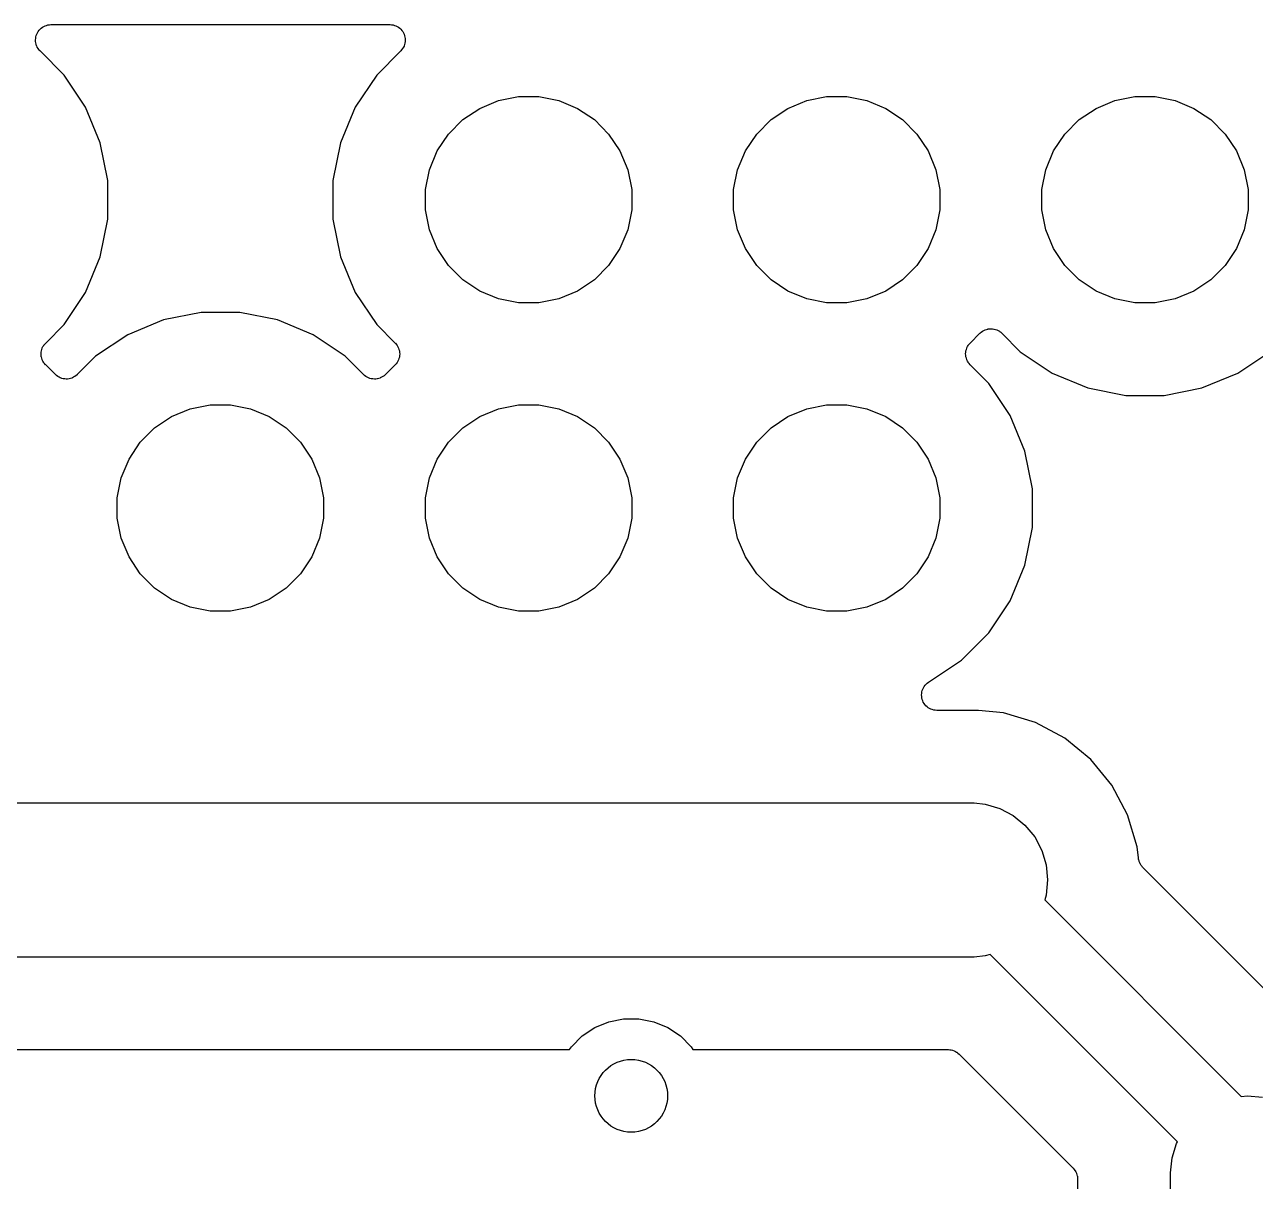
# Model space of a CAD drawing. Extents: x 122.4 to 185.8, y -118.8 to -64.3.
# Drawn here: x 151.21 to 161.35, y -73.86 to -64.33 of the extents above; entities that cross this region are included whole.
import ezdxf

# ---------------------------------------------------------------- set-up
doc = ezdxf.new("R2010")
doc.units = 0
doc.layers.add('BLACK', color=7, linetype='CONTINUOUS')

msp = doc.modelspace()

# ---------------------------------------------------------------- linework, layer by layer
at = {"layer": 'BLACK', "linetype": 'CONTINUOUS'}
for p, q in [((151.307, -64.4164), (151.31, -64.4048)), ((151.31, -64.4044), (151.316, -64.3937)), ((151.31, -64.4046), (151.31, -64.4044)), ((151.31, -64.4048), (151.31, -64.4046)), ((151.316, -64.3937), (151.322, -64.383)), ((151.322, -64.3826), (151.33, -64.3732)), ((151.322, -64.3828), (151.322, -64.3826)), ((151.322, -64.383), (151.322, -64.3828)), ((151.33, -64.3732), (151.338, -64.3639)), ((151.338, -64.3636), (151.348, -64.3559)), ((151.338, -64.3637), (151.338, -64.3636)), ((151.338, -64.3639), (151.338, -64.3637)), ((151.348, -64.3559), (151.357, -64.3482)), ((151.357, -64.348), (151.368, -64.3423)), ((151.357, -64.3481), (151.357, -64.348)), ((151.357, -64.3482), (151.357, -64.3481)), ((151.368, -64.3423), (151.379, -64.3366)), ((151.379, -64.3364), (151.391, -64.333)), ((151.379, -64.3365), (151.379, -64.3364)), ((151.379, -64.3366), (151.379, -64.3365)), ((151.391, -64.333), (151.403, -64.3294)), ((151.403, -64.3293), (151.415, -64.3282)), ((151.403, -64.3294), (151.403, -64.3293)), ((151.403, -64.3294), (151.403, -64.3294)), ((151.415, -64.3282), (151.427, -64.327)), ((151.427, -64.327), (154.221, -64.327)), ((154.221, -64.327), (154.222, -64.327)), ((154.222, -64.327), (154.222, -64.327)), ((154.222, -64.327), (154.222, -64.327)), ((154.222, -64.327), (154.222, -64.327)), ((154.222, -64.327), (154.235, -64.3284)), ((154.235, -64.3284), (154.247, -64.3297)), ((154.247, -64.3297), (154.247, -64.3297)), ((154.247, -64.3297), (154.247, -64.3298)), ((154.247, -64.3298), (154.259, -64.3335)), ((154.259, -64.3335), (154.27, -64.3371)), ((154.27, -64.3371), (154.27, -64.3372)), ((154.27, -64.3372), (154.271, -64.3373)), ((154.271, -64.3373), (154.282, -64.3432)), ((154.282, -64.3432), (154.292, -64.349)), ((154.292, -64.349), (154.292, -64.3491)), ((154.292, -64.3491), (154.292, -64.3492)), ((154.292, -64.3492), (154.302, -64.3572)), ((154.302, -64.3572), (154.311, -64.3648)), ((154.311, -64.3648), (154.311, -64.365)), ((154.311, -64.365), (154.311, -64.3651)), ((154.311, -64.3651), (154.319, -64.3748)), ((154.319, -64.3748), (154.327, -64.3841)), ((154.327, -64.3841), (154.327, -64.3843)), ((154.327, -64.3843), (154.327, -64.3845)), ((154.327, -64.3845), (154.333, -64.3954)), ((154.333, -64.3954), (154.338, -64.406)), ((154.338, -64.406), (154.338, -64.4062)), ((154.338, -64.4062), (154.338, -64.4064)), ((154.338, -64.4064), (154.342, -64.4181)), ((151.3, -64.4527), (151.302, -64.4406)), ((151.3, -64.4529), (151.3, -64.4527)), ((151.3, -64.4531), (151.3, -64.4529)), ((151.301, -64.4652), (151.3, -64.4531)), ((151.302, -64.4774), (151.301, -64.4652)), ((151.302, -64.4406), (151.303, -64.4285)), ((151.303, -64.4776), (151.302, -64.4774)), ((151.303, -64.428), (151.307, -64.4164)), ((151.303, -64.4282), (151.303, -64.428)), ((151.303, -64.4285), (151.303, -64.4282)), ((151.303, -64.4778), (151.303, -64.4776)), ((151.306, -64.4893), (151.303, -64.4778)), ((151.309, -64.5012), (151.306, -64.4893)), ((151.31, -64.5014), (151.309, -64.5012)), ((151.31, -64.5016), (151.31, -64.5014)), ((151.315, -64.5124), (151.31, -64.5016)), ((151.321, -64.5232), (151.315, -64.5124)), ((154.338, -64.5032), (154.332, -64.514)), ((154.341, -64.4913), (154.338, -64.5028)), ((154.338, -64.5028), (154.338, -64.503)), ((154.338, -64.503), (154.338, -64.5032)), ((154.345, -64.4795), (154.341, -64.4913)), ((154.342, -64.4181), (154.345, -64.4298)), ((154.345, -64.4298), (154.345, -64.43)), ((154.345, -64.43), (154.345, -64.4302)), ((154.345, -64.4302), (154.347, -64.4424)), ((154.346, -64.4671), (154.345, -64.4791)), ((154.345, -64.4791), (154.345, -64.4793)), ((154.345, -64.4793), (154.345, -64.4795)), ((154.348, -64.4549), (154.346, -64.4671)), ((154.347, -64.4424), (154.348, -64.4544)), ((154.348, -64.4544), (154.348, -64.4547)), ((154.348, -64.4547), (154.348, -64.4549)), ((151.321, -64.5233), (151.321, -64.5232)), ((151.321, -64.5235), (151.321, -64.5233)), ((151.329, -64.533), (151.321, -64.5235)), ((151.336, -64.5425), (151.329, -64.533)), ((151.337, -64.5428), (151.336, -64.5425)), ((151.337, -64.5429), (151.337, -64.5428)), ((151.338, -64.5438), (151.337, -64.5429)), ((151.337, -64.5429), (151.337, -64.5429)), ((151.536, -64.7424), (151.338, -64.5438)), ((154.31, -64.5438), (154.112, -64.7424)), ((154.318, -64.5344), (154.31, -64.5438)), ((154.326, -64.525), (154.318, -64.5344)), ((154.332, -64.514), (154.326, -64.5246)), ((154.326, -64.5246), (154.326, -64.5248)), ((154.326, -64.5248), (154.326, -64.525)), ((151.713, -65.0064), (151.536, -64.7424)), ((154.112, -64.7424), (153.935, -65.0064)), ((151.834, -65.2998), (151.713, -65.0064)), ((153.935, -65.0064), (153.814, -65.2998)), ((154.822, -65.1098), (154.961, -65.0167)), ((154.961, -65.0167), (155.116, -64.9527)), ((155.116, -64.9527), (155.28, -64.92)), ((155.28, -64.92), (155.448, -64.92)), ((155.448, -64.92), (155.612, -64.9527)), ((155.612, -64.9527), (155.767, -65.0167)), ((155.767, -65.0167), (155.906, -65.1098)), ((157.362, -65.1098), (157.501, -65.0167)), ((157.501, -65.0167), (157.656, -64.9527)), ((157.656, -64.9527), (157.82, -64.92)), ((157.82, -64.92), (157.988, -64.92)), ((157.988, -64.92), (158.152, -64.9527)), ((158.152, -64.9527), (158.307, -65.0167)), ((158.307, -65.0167), (158.446, -65.1098)), ((159.902, -65.1098), (160.041, -65.0167)), ((160.041, -65.0167), (160.196, -64.9527)), ((160.196, -64.9527), (160.36, -64.92)), ((160.36, -64.92), (160.528, -64.92)), ((160.528, -64.92), (160.692, -64.9527)), ((160.692, -64.9527), (160.847, -65.0167)), ((160.847, -65.0167), (160.986, -65.1098)), ((154.704, -65.2282), (154.822, -65.1098)), ((155.906, -65.1098), (156.024, -65.2282)), ((157.244, -65.2282), (157.362, -65.1098)), ((158.446, -65.1098), (158.564, -65.2282)), ((159.784, -65.2282), (159.902, -65.1098)), ((160.986, -65.1098), (161.104, -65.2282)), ((151.896, -65.6112), (151.834, -65.2998)), ((153.814, -65.2998), (153.752, -65.6112)), ((154.611, -65.3674), (154.704, -65.2282)), ((156.024, -65.2282), (156.117, -65.3674)), ((157.151, -65.3674), (157.244, -65.2282)), ((158.564, -65.2282), (158.657, -65.3674)), ((159.691, -65.3674), (159.784, -65.2282)), ((161.104, -65.2282), (161.197, -65.3674)), ((154.547, -65.5221), (154.611, -65.3674)), ((156.117, -65.3674), (156.181, -65.5221)), ((157.087, -65.5221), (157.151, -65.3674)), ((158.657, -65.3674), (158.721, -65.5221)), ((159.627, -65.5221), (159.691, -65.3674)), ((161.197, -65.3674), (161.261, -65.5221)), ((154.514, -65.6863), (154.547, -65.5221)), ((156.181, -65.5221), (156.214, -65.6863)), ((157.054, -65.6863), (157.087, -65.5221)), ((158.721, -65.5221), (158.754, -65.6863)), ((159.594, -65.6863), (159.627, -65.5221)), ((161.261, -65.5221), (161.294, -65.6863)), ((151.896, -65.9288), (151.896, -65.6112)), ((153.752, -65.6112), (153.752, -65.9288)), ((154.514, -65.8537), (154.514, -65.6863)), ((156.214, -65.6863), (156.214, -65.8537)), ((157.054, -65.8537), (157.054, -65.6863)), ((158.754, -65.6863), (158.754, -65.8537)), ((159.594, -65.8537), (159.594, -65.6863)), ((161.294, -65.6863), (161.294, -65.8537)), ((151.834, -66.2402), (151.896, -65.9288)), ((153.752, -65.9288), (153.814, -66.2402)), ((154.547, -66.0179), (154.514, -65.8537)), ((156.214, -65.8537), (156.181, -66.0179)), ((157.087, -66.0179), (157.054, -65.8537)), ((158.754, -65.8537), (158.721, -66.0179)), ((159.627, -66.0179), (159.594, -65.8537)), ((161.294, -65.8537), (161.261, -66.0179)), ((154.611, -66.1726), (154.547, -66.0179)), ((156.181, -66.0179), (156.117, -66.1726)), ((157.151, -66.1726), (157.087, -66.0179)), ((158.721, -66.0179), (158.657, -66.1726)), ((159.691, -66.1726), (159.627, -66.0179)), ((161.261, -66.0179), (161.197, -66.1726)), ((154.704, -66.3118), (154.611, -66.1726)), ((156.117, -66.1726), (156.024, -66.3118)), ((157.244, -66.3118), (157.151, -66.1726)), ((158.657, -66.1726), (158.564, -66.3118)), ((159.784, -66.3118), (159.691, -66.1726)), ((161.197, -66.1726), (161.104, -66.3118)), ((151.713, -66.5336), (151.834, -66.2402)), ((153.814, -66.2402), (153.935, -66.5336)), ((154.822, -66.4302), (154.704, -66.3118)), ((156.024, -66.3118), (155.906, -66.4302)), ((157.362, -66.4302), (157.244, -66.3118)), ((158.564, -66.3118), (158.446, -66.4302)), ((159.902, -66.4302), (159.784, -66.3118)), ((161.104, -66.3118), (160.986, -66.4302)), ((154.961, -66.5233), (154.822, -66.4302)), ((155.906, -66.4302), (155.767, -66.5233)), ((157.501, -66.5233), (157.362, -66.4302)), ((158.446, -66.4302), (158.307, -66.5233)), ((160.041, -66.5233), (159.902, -66.4302)), ((160.986, -66.4302), (160.847, -66.5233)), ((151.536, -66.7976), (151.713, -66.5336)), ((153.935, -66.5336), (154.112, -66.7976)), ((155.116, -66.5873), (154.961, -66.5233)), ((155.767, -66.5233), (155.612, -66.5873)), ((157.656, -66.5873), (157.501, -66.5233)), ((158.307, -66.5233), (158.152, -66.5873)), ((160.196, -66.5873), (160.041, -66.5233)), ((160.847, -66.5233), (160.692, -66.5873)), ((155.28, -66.62), (155.116, -66.5873)), ((155.448, -66.62), (155.28, -66.62)), ((155.612, -66.5873), (155.448, -66.62)), ((157.82, -66.62), (157.656, -66.5873)), ((157.988, -66.62), (157.82, -66.62)), ((158.152, -66.5873), (157.988, -66.62)), ((160.36, -66.62), (160.196, -66.5873)), ((160.528, -66.62), (160.36, -66.62)), ((160.692, -66.5873), (160.528, -66.62)), ((152.665, -66.698), (152.354, -66.7599)), ((152.983, -66.698), (152.665, -66.698)), ((153.294, -66.7599), (152.983, -66.698)), ((151.384, -66.9502), (151.536, -66.7976)), ((152.354, -66.7599), (152.06, -66.8815)), ((153.588, -66.8815), (153.294, -66.7599)), ((154.112, -66.7976), (154.264, -66.9502)), ((159.115, -66.8473), (159.126, -66.8417)), ((159.126, -66.8416), (159.127, -66.8414)), ((159.126, -66.8417), (159.126, -66.8416)), ((159.127, -66.8414), (159.138, -66.838)), ((159.138, -66.838), (159.15, -66.8347)), ((159.15, -66.8346), (159.151, -66.8345)), ((159.15, -66.8347), (159.15, -66.8346)), ((159.151, -66.8345), (159.163, -66.8334)), ((159.163, -66.8334), (159.174, -66.8323)), ((159.174, -66.8323), (159.175, -66.8324)), ((159.175, -66.8324), (159.175, -66.8323)), ((159.175, -66.8323), (159.187, -66.8336)), ((159.187, -66.8336), (159.199, -66.8348)), ((159.199, -66.8348), (159.2, -66.835)), ((159.2, -66.835), (159.2, -66.835)), ((159.2, -66.835), (159.211, -66.8386)), ((159.211, -66.8386), (159.223, -66.8421)), ((159.223, -66.8421), (159.223, -66.8423)), ((159.223, -66.8423), (159.224, -66.8424)), ((159.224, -66.8424), (159.234, -66.8482)), ((152.06, -66.8815), (151.796, -67.0579)), ((153.852, -67.0579), (153.588, -66.8815)), ((159.004, -66.9502), (159.084, -66.8695)), ((159.084, -66.8695), (159.085, -66.8689)), ((159.085, -66.8683), (159.095, -66.8608)), ((159.085, -66.8689), (159.085, -66.8683)), ((159.085, -66.8689), (159.085, -66.8689)), ((159.085, -66.8689), (159.085, -66.8689)), ((159.095, -66.8608), (159.104, -66.8533)), ((159.104, -66.8531), (159.105, -66.8528)), ((159.104, -66.8533), (159.104, -66.8531)), ((159.105, -66.8528), (159.115, -66.8473)), ((159.234, -66.8482), (159.245, -66.8538)), ((159.245, -66.8538), (159.245, -66.8541)), ((159.245, -66.8541), (159.245, -66.8543)), ((159.245, -66.8543), (159.255, -66.8619)), ((159.255, -66.8619), (159.264, -66.8695)), ((159.264, -66.8695), (159.416, -67.0221)), ((151.346, -67.0387), (151.348, -67.0268)), ((151.346, -67.0391), (151.346, -67.0387)), ((151.346, -67.0396), (151.346, -67.0391)), ((151.347, -67.0514), (151.346, -67.0396)), ((151.348, -67.0268), (151.349, -67.0149)), ((151.349, -67.014), (151.353, -67.0026)), ((151.349, -67.0145), (151.349, -67.014)), ((151.349, -67.0149), (151.349, -67.0145)), ((151.353, -67.0026), (151.356, -66.9912)), ((151.356, -66.9904), (151.362, -66.9798)), ((151.356, -66.9908), (151.356, -66.9904)), ((151.356, -66.9912), (151.356, -66.9908)), ((151.362, -66.9798), (151.368, -66.9694)), ((151.368, -66.9686), (151.376, -66.9594)), ((151.368, -66.969), (151.368, -66.9686)), ((151.368, -66.9694), (151.368, -66.969)), ((151.376, -66.9594), (151.384, -66.9502)), ((154.264, -66.9502), (154.265, -66.9508)), ((154.265, -66.9508), (154.265, -66.9508)), ((154.265, -66.9508), (154.265, -66.9509)), ((154.265, -66.9509), (154.266, -66.9515)), ((154.266, -66.9515), (154.273, -66.9608)), ((154.273, -66.9608), (154.281, -66.9701)), ((154.281, -66.9701), (154.281, -66.9705)), ((154.281, -66.9705), (154.281, -66.9708)), ((154.281, -66.9708), (154.287, -66.9815)), ((154.287, -66.9815), (154.292, -66.992)), ((154.292, -66.992), (154.292, -66.9924)), ((154.292, -66.9924), (154.293, -66.9928)), ((154.293, -66.9928), (154.296, -67.0044)), ((154.296, -67.0044), (154.299, -67.0158)), ((154.299, -67.0158), (154.299, -67.0162)), ((154.299, -67.0162), (154.3, -67.0166)), ((154.3, -67.0166), (154.301, -67.0285)), ((154.302, -67.0413), (154.3, -67.0532)), ((154.301, -67.0285), (154.302, -67.0404)), ((154.302, -67.0404), (154.302, -67.0409)), ((154.302, -67.0409), (154.302, -67.0413)), ((158.966, -67.0387), (158.968, -67.0268)), ((158.966, -67.0391), (158.966, -67.0387)), ((158.966, -67.0396), (158.966, -67.0391)), ((158.967, -67.0514), (158.966, -67.0396)), ((158.968, -67.0268), (158.969, -67.0149)), ((158.969, -67.014), (158.973, -67.0026)), ((158.969, -67.0145), (158.969, -67.014)), ((158.969, -67.0149), (158.969, -67.0145)), ((158.973, -67.0026), (158.976, -66.9912)), ((158.976, -66.9904), (158.982, -66.9798)), ((158.976, -66.9908), (158.976, -66.9904)), ((158.976, -66.9912), (158.976, -66.9908)), ((158.982, -66.9798), (158.988, -66.9694)), ((158.988, -66.9686), (158.996, -66.9594)), ((158.988, -66.969), (158.988, -66.9686)), ((158.988, -66.9694), (158.988, -66.969)), ((158.996, -66.9594), (159.004, -66.9502)), ((159.416, -67.0221), (159.68, -67.1985)), ((161.208, -67.1985), (161.472, -67.0221)), ((151.348, -67.0634), (151.347, -67.0514)), ((151.349, -67.0638), (151.348, -67.0634)), ((151.349, -67.0642), (151.349, -67.0638)), ((151.352, -67.0756), (151.349, -67.0642)), ((151.355, -67.0872), (151.352, -67.0756)), ((151.356, -67.0876), (151.355, -67.0872)), ((151.356, -67.088), (151.356, -67.0876)), ((151.361, -67.0986), (151.356, -67.088)), ((151.367, -67.1092), (151.361, -67.0986)), ((151.367, -67.1095), (151.367, -67.1092)), ((151.367, -67.1099), (151.367, -67.1095)), ((151.375, -67.1192), (151.367, -67.1099)), ((151.382, -67.1285), (151.375, -67.1192)), ((151.383, -67.1291), (151.382, -67.1285)), ((151.383, -67.1292), (151.383, -67.1291)), ((151.384, -67.1298), (151.383, -67.1292)), ((151.383, -67.1292), (151.383, -67.1292)), ((151.464, -67.2105), (151.384, -67.1298)), ((151.796, -67.0579), (151.644, -67.2105)), ((154.004, -67.2105), (153.852, -67.0579)), ((154.264, -67.1298), (154.184, -67.2105)), ((154.272, -67.1206), (154.264, -67.1298)), ((154.28, -67.1114), (154.272, -67.1206)), ((154.286, -67.1001), (154.28, -67.1106)), ((154.28, -67.1106), (154.28, -67.111)), ((154.28, -67.111), (154.28, -67.1114)), ((154.292, -67.0896), (154.286, -67.1001)), ((154.295, -67.0774), (154.292, -67.0888)), ((154.292, -67.0888), (154.292, -67.0892)), ((154.292, -67.0892), (154.292, -67.0896)), ((154.299, -67.066), (154.295, -67.0774)), ((154.3, -67.0532), (154.299, -67.0651)), ((154.299, -67.0651), (154.299, -67.0655)), ((154.299, -67.0655), (154.299, -67.066)), ((158.968, -67.0634), (158.967, -67.0514)), ((158.969, -67.0638), (158.968, -67.0634)), ((158.969, -67.0642), (158.969, -67.0638)), ((158.972, -67.0756), (158.969, -67.0642)), ((158.975, -67.0872), (158.972, -67.0756)), ((158.976, -67.0876), (158.975, -67.0872)), ((158.976, -67.088), (158.976, -67.0876)), ((158.981, -67.0986), (158.976, -67.088)), ((158.987, -67.1092), (158.981, -67.0986)), ((158.987, -67.1095), (158.987, -67.1092)), ((158.987, -67.1099), (158.987, -67.1095)), ((158.995, -67.1192), (158.987, -67.1099)), ((159.002, -67.1285), (158.995, -67.1192)), ((159.003, -67.1291), (159.002, -67.1285)), ((159.003, -67.1292), (159.003, -67.1291)), ((159.004, -67.1298), (159.003, -67.1292)), ((159.003, -67.1292), (159.003, -67.1292)), ((159.156, -67.2824), (159.004, -67.1298)), ((151.473, -67.2181), (151.464, -67.2105)), ((151.483, -67.2257), (151.473, -67.2181)), ((151.483, -67.2259), (151.483, -67.2257)), ((151.483, -67.2262), (151.483, -67.2259)), ((151.494, -67.2319), (151.483, -67.2262)), ((151.504, -67.2376), (151.494, -67.2319)), ((151.505, -67.2377), (151.504, -67.2376)), ((151.505, -67.2379), (151.505, -67.2377)), ((151.517, -67.2414), (151.505, -67.2379)), ((151.528, -67.245), (151.517, -67.2414)), ((151.529, -67.2452), (151.528, -67.245)), ((151.528, -67.245), (151.528, -67.245)), ((151.541, -67.2464), (151.529, -67.2452)), ((151.553, -67.2477), (151.541, -67.2464)), ((151.554, -67.2477), (151.553, -67.2476)), ((151.553, -67.2476), (151.553, -67.2477)), ((151.565, -67.2466), (151.554, -67.2477)), ((151.577, -67.2455), (151.565, -67.2466)), ((151.578, -67.2454), (151.577, -67.2455)), ((151.59, -67.242), (151.578, -67.2453)), ((151.578, -67.2453), (151.578, -67.2454)), ((151.601, -67.2386), (151.59, -67.242)), ((151.602, -67.2384), (151.601, -67.2386)), ((151.613, -67.2327), (151.602, -67.2383)), ((151.602, -67.2383), (151.602, -67.2384)), ((151.623, -67.2272), (151.613, -67.2327)), ((151.624, -67.2269), (151.623, -67.2272)), ((151.633, -67.2192), (151.624, -67.2267)), ((151.624, -67.2267), (151.624, -67.2269)), ((151.643, -67.2117), (151.633, -67.2192)), ((151.644, -67.2105), (151.643, -67.2111)), ((151.643, -67.2111), (151.643, -67.2111)), ((151.643, -67.2111), (151.643, -67.2111)), ((151.643, -67.2111), (151.643, -67.2117)), ((154.013, -67.218), (154.004, -67.2105)), ((154.023, -67.2257), (154.013, -67.218)), ((154.023, -67.2259), (154.023, -67.2257)), ((154.023, -67.2262), (154.023, -67.2259)), ((154.034, -67.2319), (154.023, -67.2262)), ((154.044, -67.2376), (154.034, -67.2319)), ((154.045, -67.2377), (154.044, -67.2376)), ((154.045, -67.2379), (154.045, -67.2377)), ((154.057, -67.2414), (154.045, -67.2379)), ((154.068, -67.245), (154.057, -67.2414)), ((154.069, -67.2452), (154.068, -67.245)), ((154.068, -67.245), (154.068, -67.245)), ((154.081, -67.2464), (154.069, -67.2452)), ((154.093, -67.2477), (154.081, -67.2464)), ((154.094, -67.2477), (154.093, -67.2476)), ((154.093, -67.2476), (154.093, -67.2477)), ((154.105, -67.2466), (154.094, -67.2477)), ((154.117, -67.2455), (154.105, -67.2466)), ((154.118, -67.2454), (154.117, -67.2455)), ((154.13, -67.2419), (154.118, -67.2454)), ((154.118, -67.2454), (154.118, -67.2454)), ((154.141, -67.2386), (154.13, -67.2419)), ((154.142, -67.2384), (154.141, -67.2386)), ((154.153, -67.2326), (154.142, -67.2383)), ((154.142, -67.2383), (154.142, -67.2384)), ((154.163, -67.2272), (154.153, -67.2326)), ((154.164, -67.2269), (154.163, -67.2272)), ((154.173, -67.2191), (154.164, -67.2267)), ((154.164, -67.2267), (154.164, -67.2269)), ((154.183, -67.2117), (154.173, -67.2191)), ((154.184, -67.2105), (154.183, -67.2111)), ((154.183, -67.2111), (154.183, -67.2111)), ((154.183, -67.2111), (154.183, -67.2111)), ((154.183, -67.2111), (154.183, -67.2117)), ((159.68, -67.1985), (159.974, -67.3201)), ((160.914, -67.3201), (161.208, -67.1985)), ((159.333, -67.5464), (159.156, -67.2824)), ((159.974, -67.3201), (160.285, -67.382)), ((160.603, -67.382), (160.914, -67.3201)), ((160.285, -67.382), (160.603, -67.382)), ((152.421, -67.5567), (152.576, -67.4927)), ((152.576, -67.4927), (152.74, -67.46)), ((152.74, -67.46), (152.908, -67.46)), ((152.908, -67.46), (153.072, -67.4927)), ((153.072, -67.4927), (153.227, -67.5567)), ((154.961, -67.5567), (155.116, -67.4927)), ((155.116, -67.4927), (155.28, -67.46)), ((155.28, -67.46), (155.448, -67.46)), ((155.448, -67.46), (155.612, -67.4927)), ((155.612, -67.4927), (155.767, -67.5567)), ((157.501, -67.5567), (157.656, -67.4927)), ((157.656, -67.4927), (157.82, -67.46)), ((157.82, -67.46), (157.988, -67.46)), ((157.988, -67.46), (158.152, -67.4927)), ((158.152, -67.4927), (158.307, -67.5567)), ((159.454, -67.8398), (159.333, -67.5464)), ((152.164, -67.7682), (152.282, -67.6498)), ((152.282, -67.6498), (152.421, -67.5567)), ((153.227, -67.5567), (153.366, -67.6498)), ((153.366, -67.6498), (153.484, -67.7682)), ((154.704, -67.7682), (154.822, -67.6498)), ((154.822, -67.6498), (154.961, -67.5567)), ((155.767, -67.5567), (155.906, -67.6498)), ((155.906, -67.6498), (156.024, -67.7682)), ((157.244, -67.7682), (157.362, -67.6498)), ((157.362, -67.6498), (157.501, -67.5567)), ((158.307, -67.5567), (158.446, -67.6498)), ((158.446, -67.6498), (158.564, -67.7682)), ((152.071, -67.9074), (152.164, -67.7682)), ((153.484, -67.7682), (153.577, -67.9074)), ((154.611, -67.9074), (154.704, -67.7682)), ((156.024, -67.7682), (156.117, -67.9074)), ((157.151, -67.9074), (157.244, -67.7682)), ((158.564, -67.7682), (158.657, -67.9074)), ((159.516, -68.1512), (159.454, -67.8398)), ((152.007, -68.0621), (152.071, -67.9074)), ((153.577, -67.9074), (153.641, -68.0621)), ((154.547, -68.0621), (154.611, -67.9074)), ((156.117, -67.9074), (156.181, -68.0621)), ((157.087, -68.0621), (157.151, -67.9074)), ((158.657, -67.9074), (158.721, -68.0621)), ((151.974, -68.2263), (152.007, -68.0621)), ((153.641, -68.0621), (153.674, -68.2263)), ((154.514, -68.2263), (154.547, -68.0621)), ((156.181, -68.0621), (156.214, -68.2263)), ((157.054, -68.2263), (157.087, -68.0621)), ((158.721, -68.0621), (158.754, -68.2263)), ((159.516, -68.4688), (159.516, -68.1512)), ((151.974, -68.3937), (151.974, -68.2263)), ((153.674, -68.2263), (153.674, -68.3937)), ((154.514, -68.3937), (154.514, -68.2263)), ((156.214, -68.2263), (156.214, -68.3937)), ((157.054, -68.3937), (157.054, -68.2263)), ((158.754, -68.2263), (158.754, -68.3937)), ((152.007, -68.5579), (151.974, -68.3937)), ((153.674, -68.3937), (153.641, -68.5579)), ((154.547, -68.5579), (154.514, -68.3937)), ((156.214, -68.3937), (156.181, -68.5579)), ((157.087, -68.5579), (157.054, -68.3937)), ((158.754, -68.3937), (158.721, -68.5579)), ((152.071, -68.7126), (152.007, -68.5579)), ((153.641, -68.5579), (153.577, -68.7126)), ((154.611, -68.7126), (154.547, -68.5579)), ((156.181, -68.5579), (156.117, -68.7126)), ((157.151, -68.7126), (157.087, -68.5579)), ((158.721, -68.5579), (158.657, -68.7126)), ((159.454, -68.7802), (159.516, -68.4688)), ((152.164, -68.8518), (152.071, -68.7126)), ((153.577, -68.7126), (153.484, -68.8518)), ((154.704, -68.8518), (154.611, -68.7126)), ((156.117, -68.7126), (156.024, -68.8518)), ((157.244, -68.8518), (157.151, -68.7126)), ((158.657, -68.7126), (158.564, -68.8518)), ((152.282, -68.9702), (152.164, -68.8518)), ((153.484, -68.8518), (153.366, -68.9702)), ((154.822, -68.9702), (154.704, -68.8518)), ((156.024, -68.8518), (155.906, -68.9702)), ((157.362, -68.9702), (157.244, -68.8518)), ((158.564, -68.8518), (158.446, -68.9702)), ((159.333, -69.0736), (159.454, -68.7802)), ((152.421, -69.0633), (152.282, -68.9702)), ((153.366, -68.9702), (153.227, -69.0633)), ((154.961, -69.0633), (154.822, -68.9702)), ((155.906, -68.9702), (155.767, -69.0633)), ((157.501, -69.0633), (157.362, -68.9702)), ((158.446, -68.9702), (158.307, -69.0633)), ((152.576, -69.1273), (152.421, -69.0633)), ((153.227, -69.0633), (153.072, -69.1273)), ((155.116, -69.1273), (154.961, -69.0633)), ((155.767, -69.0633), (155.612, -69.1273)), ((157.656, -69.1273), (157.501, -69.0633)), ((158.307, -69.0633), (158.152, -69.1273)), ((159.156, -69.3376), (159.333, -69.0736)), ((152.74, -69.16), (152.576, -69.1273)), ((152.908, -69.16), (152.74, -69.16)), ((153.072, -69.1273), (152.908, -69.16)), ((155.28, -69.16), (155.116, -69.1273)), ((155.448, -69.16), (155.28, -69.16)), ((155.612, -69.1273), (155.448, -69.16)), ((157.82, -69.16), (157.656, -69.1273)), ((157.988, -69.16), (157.82, -69.16)), ((158.152, -69.1273), (157.988, -69.16)), ((158.932, -69.5621), (159.156, -69.3376)), ((158.659, -69.7444), (158.932, -69.5621)), ((158.618, -69.7899), (158.624, -69.7793)), ((158.624, -69.779), (158.632, -69.7693)), ((158.624, -69.7791), (158.624, -69.779)), ((158.624, -69.7793), (158.624, -69.7791)), ((158.632, -69.7693), (158.64, -69.7601)), ((158.64, -69.7599), (158.649, -69.752)), ((158.64, -69.76), (158.64, -69.7599)), ((158.64, -69.7601), (158.64, -69.76)), ((158.649, -69.752), (158.659, -69.7444)), ((158.602, -69.8491), (158.604, -69.837)), ((158.602, -69.8493), (158.602, -69.8491)), ((158.602, -69.8494), (158.602, -69.8493)), ((158.604, -69.8618), (158.602, -69.8494)), ((158.604, -69.837), (158.605, -69.8248)), ((158.605, -69.8738), (158.604, -69.8618)), ((158.605, -69.8245), (158.609, -69.8128)), ((158.605, -69.8246), (158.605, -69.8245)), ((158.605, -69.8248), (158.605, -69.8246)), ((158.605, -69.874), (158.605, -69.8738)), ((158.605, -69.8741), (158.605, -69.874)), ((158.608, -69.886), (158.605, -69.8741)), ((158.612, -69.8976), (158.608, -69.886)), ((158.609, -69.8128), (158.612, -69.8011)), ((158.612, -69.8008), (158.618, -69.7899)), ((158.612, -69.8009), (158.612, -69.8008)), ((158.612, -69.8011), (158.612, -69.8009)), ((158.612, -69.8977), (158.612, -69.8976)), ((158.612, -69.8979), (158.612, -69.8977)), ((158.617, -69.9087), (158.612, -69.8979)), ((158.623, -69.9195), (158.617, -69.9087)), ((158.623, -69.9197), (158.623, -69.9195)), ((158.623, -69.9198), (158.623, -69.9197)), ((158.631, -69.9293), (158.623, -69.9198)), ((158.639, -69.9389), (158.631, -69.9293)), ((158.639, -69.939), (158.639, -69.9389)), ((158.639, -69.9391), (158.639, -69.939)), ((158.648, -69.9469), (158.639, -69.9391)), ((158.658, -69.9548), (158.648, -69.9469)), ((158.658, -69.9549), (158.658, -69.9548)), ((158.658, -69.955), (158.658, -69.9549)), ((158.669, -69.9608), (158.658, -69.955)), ((158.679, -69.9667), (158.669, -69.9608)), ((158.679, -69.9668), (158.679, -69.9667)), ((158.68, -69.9669), (158.679, -69.9668)), ((158.691, -69.9705), (158.68, -69.9669)), ((158.703, -69.9742), (158.691, -69.9705)), ((158.703, -69.9743), (158.703, -69.9742)), ((158.703, -69.9742), (158.703, -69.9742)), ((158.715, -69.9756), (158.703, -69.9743)), ((158.728, -69.977), (158.715, -69.9756)), ((158.729, -69.977), (158.728, -69.977)), ((158.728, -69.977), (158.728, -69.977)), ((158.728, -69.977), (158.728, -69.977)), ((158.728, -69.977), (158.728, -69.977)), ((159.073, -69.977), (158.729, -69.977)), ((159.278, -69.9972), (159.073, -69.977)), ((159.541, -70.0771), (159.278, -69.9972)), ((159.784, -70.2068), (159.541, -70.0771)), ((159.997, -70.3814), (159.784, -70.2068)), ((160.171, -70.5941), (159.997, -70.3814)), ((160.301, -70.8368), (160.171, -70.5941)), ((144.717, -70.739), (159.035, -70.739)), ((159.035, -70.739), (159.128, -70.7482)), ((159.128, -70.7482), (159.248, -70.7845)), ((159.248, -70.7845), (159.358, -70.8435)), ((159.358, -70.8435), (159.455, -70.9228)), ((160.381, -71.1001), (160.301, -70.8368)), ((159.455, -70.9228), (159.535, -71.0195)), ((159.535, -71.0195), (159.594, -71.1298)), ((160.39, -71.1925), (160.381, -71.1001)), ((159.594, -71.1298), (159.63, -71.2495)), ((160.391, -71.1979), (160.39, -71.1925)), ((160.391, -71.2034), (160.391, -71.1979)), ((160.393, -71.21), (160.391, -71.2034)), ((159.63, -71.2495), (159.642, -71.374)), ((160.395, -71.2168), (160.393, -71.21)), ((160.397, -71.2219), (160.395, -71.2168)), ((160.398, -71.2272), (160.397, -71.2219)), ((160.402, -71.2333), (160.398, -71.2272)), ((160.404, -71.2397), (160.402, -71.2333)), ((160.407, -71.2443), (160.404, -71.2397)), ((160.41, -71.2492), (160.407, -71.2443)), ((160.414, -71.2546), (160.41, -71.2492)), ((160.418, -71.2603), (160.414, -71.2546)), ((160.422, -71.2642), (160.418, -71.2603)), ((160.425, -71.2686), (160.422, -71.2642)), ((160.426, -71.2698), (160.425, -71.2686)), ((161.55, -72.3936), (160.426, -71.2698)), ((159.642, -71.374), (159.63, -71.4985)), ((159.63, -71.4985), (159.618, -71.5386)), ((159.618, -71.5386), (161.236, -73.1573)), ((159.035, -72.009), (144.717, -72.009)), ((159.128, -71.9998), (159.035, -72.009)), ((159.169, -71.9876), (159.128, -71.9998)), ((160.711, -73.5299), (159.169, -71.9876)), ((156.025, -72.5414), (156.147, -72.517)), ((156.147, -72.517), (156.273, -72.517)), ((156.273, -72.517), (156.395, -72.5414)), ((155.805, -72.6588), (155.909, -72.5893)), ((155.909, -72.5893), (156.025, -72.5414)), ((156.395, -72.5414), (156.511, -72.5893)), ((156.511, -72.5893), (156.615, -72.6588)), ((155.717, -72.7472), (155.805, -72.6588)), ((156.615, -72.6588), (156.703, -72.7472)), ((145.29, -72.771), (155.701, -72.771)), ((155.701, -72.771), (155.717, -72.7472)), ((156.703, -72.7472), (156.719, -72.771)), ((156.719, -72.771), (158.822, -72.771)), ((158.822, -72.771), (158.822, -72.771)), ((158.822, -72.771), (158.822, -72.771)), ((158.822, -72.771), (158.822, -72.771)), ((158.822, -72.771), (158.824, -72.771)), ((158.824, -72.771), (158.835, -72.7723)), ((158.835, -72.7723), (158.847, -72.7735)), ((158.847, -72.7735), (158.847, -72.7737)), ((158.847, -72.7737), (158.848, -72.7738)), ((158.848, -72.7738), (158.859, -72.7773)), ((158.859, -72.7773), (158.871, -72.7808)), ((158.871, -72.7808), (158.871, -72.7811)), ((158.871, -72.7811), (158.872, -72.7813)), ((158.872, -72.7813), (158.882, -72.7869)), ((158.882, -72.7869), (158.892, -72.7925)), ((158.892, -72.7925), (158.893, -72.7929)), ((158.893, -72.7929), (158.894, -72.7932)), ((158.894, -72.7932), (158.902, -72.8007)), ((158.902, -72.8007), (158.912, -72.8082)), ((158.912, -72.8082), (159.852, -73.7481)), ((161.236, -73.1573), (161.29, -73.152)), ((161.29, -73.152), (161.29, -73.152)), ((161.29, -73.152), (161.414, -73.1642)), ((160.703, -73.544), (160.711, -73.5299)), ((160.667, -73.6631), (160.703, -73.544)), ((160.655, -73.787), (160.667, -73.6631)), ((159.852, -73.7481), (159.852, -73.7484)), ((159.852, -73.7484), (159.852, -73.7485)), ((159.852, -73.7485), (159.852, -73.7485)), ((159.852, -73.7485), (159.853, -73.7494)), ((159.853, -73.7494), (159.86, -73.7586)), ((159.86, -73.7586), (159.867, -73.7677)), ((159.867, -73.7677), (159.868, -73.7683)), ((159.868, -73.7683), (159.868, -73.7688)), ((159.868, -73.7688), (159.874, -73.7792)), ((159.874, -73.7792), (159.879, -73.7896)), ((159.879, -73.7896), (159.879, -73.7902)), ((159.879, -73.7902), (159.88, -73.7908)), ((159.88, -73.7908), (159.883, -73.8021)), ((159.883, -73.8021), (159.886, -73.8133)), ((159.886, -73.8133), (159.886, -73.8139)), ((159.886, -73.8139), (159.887, -73.8146)), ((159.887, -73.8146), (159.888, -73.8263)), ((159.888, -73.8263), (159.889, -73.8379)), ((159.889, -73.8379), (159.889, -75.0508)), ((160.655, -75.057), (160.655, -73.787))]:
    msp.add_line(p, q, dxfattribs=at)
at = {"layer": 'BLACK'}
msp.add_circle((156.21, -73.152), 0.3, dxfattribs=at)

doc.saveas('drawing.dxf')
